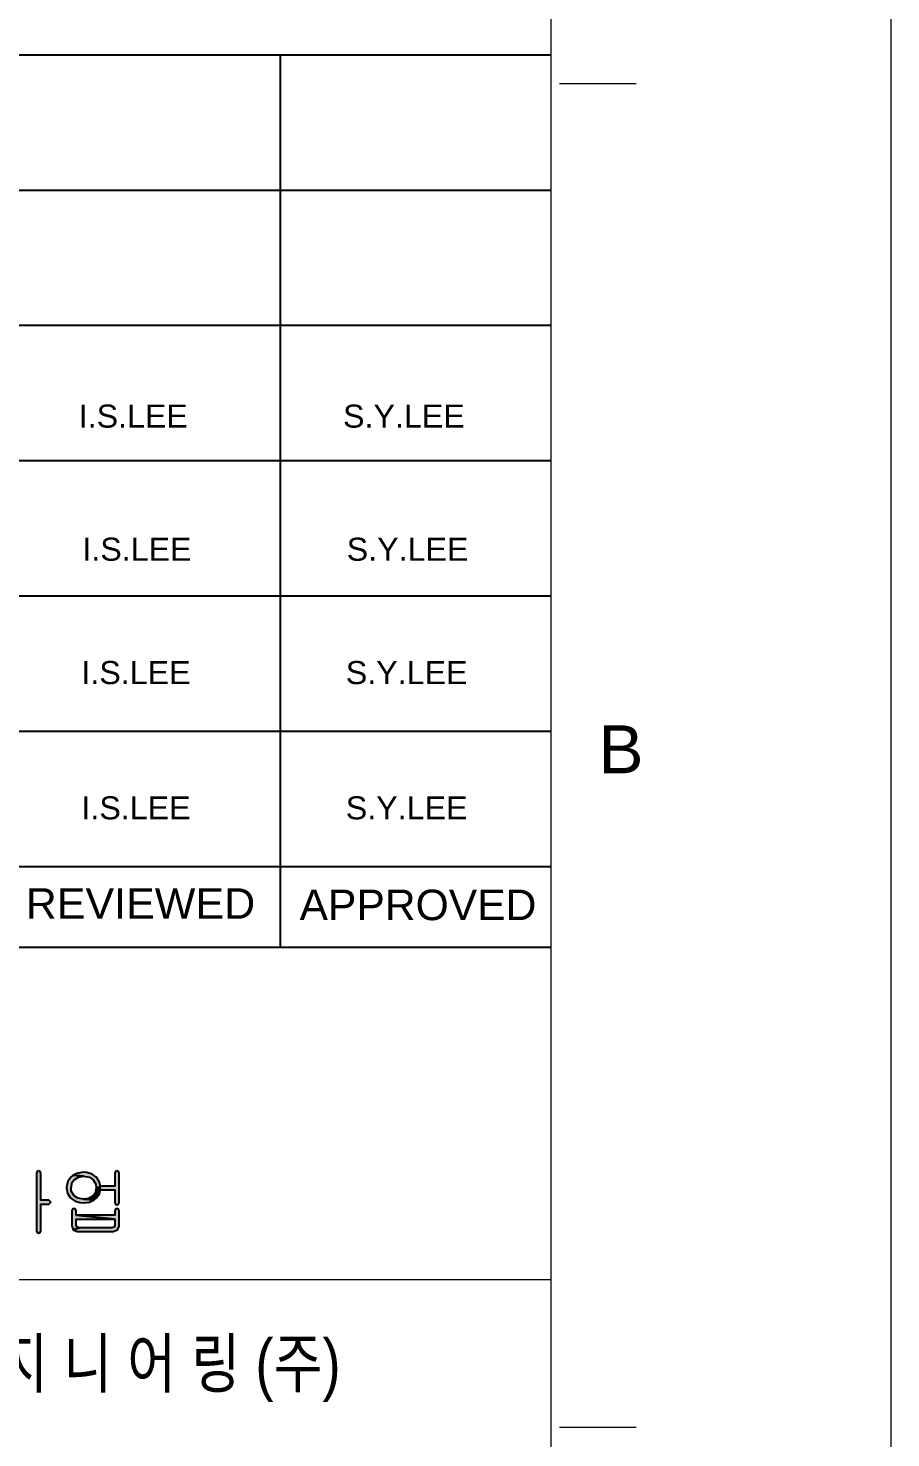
# Model space of a CAD drawing. Header units: inches. Extents: x 1128 to 1969, y -3 to 591.
# Drawn here: x 1905.8 to 1969.4, y 95.8 to 199.7 of the extents above; entities that cross this region are included whole.
import ezdxf
from ezdxf.enums import TextEntityAlignment as Align

# ---------------------------------------------------------------- set-up
doc = ezdxf.new("R2010")
doc.units = ezdxf.units.IN
doc.header["$MEASUREMENT"] = 0
for name, color, linetype in [('BG 0 -1', 7, 'Continuous'), ('BG 09.title block', 7, 'Continuous'), ('BG Default', 7, 'Continuous'), ('FRAME', 7, 'Continuous')]:
    doc.layers.add(name, color=color, linetype=linetype)
doc.styles.add('Arial', font='arial.ttf')

msp = doc.modelspace()

# ---------------------------------------------------------------- hatches: boundary and pattern name
at = {"layer": 'BG Default', "linetype": 'Continuous'}
for points in [[(1906.54, 115.44), (1906.43, 115.4), (1906.38, 115.28), (1906.38, 111.01), (1906.43, 110.89), (1906.54, 110.84), (1906.65, 110.89), (1906.7, 111.01), (1906.7, 113), (1907.31, 113), (1907.45, 113.14), (1907.31, 113.28), (1906.7, 113.28), (1906.7, 115.28), (1906.65, 115.4)], [(1912.32, 115.44), (1912.21, 115.39), (1912.16, 115.27), (1912.16, 114.32), (1911.22, 114.32), (1911.11, 114.29), (1911.11, 114.28), (1910.8, 114.2), (1911.11, 114.1), (1911.12, 114.09), (1911.24, 114.04), (1912.16, 114.04), (1912.16, 113.1), (1912.21, 112.98), (1912.32, 112.93), (1912.43, 112.98), (1912.49, 113.1), (1912.49, 115.28), (1912.43, 115.39)], [(1912.32, 112.67), (1912.21, 112.63), (1912.16, 112.5), (1912.16, 112.17), (1909.32, 112.17), (1912.16, 111.89), (1912.16, 111.43), (1912.12, 111.3), (1911.95, 111.25), (1909.53, 111.25), (1909.1, 111.09), (1909.4, 110.98), (1912.05, 110.98), (1912.37, 111.09), (1912.49, 111.36), (1912.49, 112.5), (1912.43, 112.63)]]:
    msp.add_hatch(color=3, dxfattribs=at).paths.add_polyline_path(points)
at = {"layer": 'BG Default', "linetype": 'ByBlock'}
for points in [[(1909.09, 115.13), (1908.92, 114.99), (1908.7, 114.67), (1908.61, 114.28), (1908.61, 114.2), (1908.67, 113.8), (1908.88, 113.47), (1908.92, 113.43), (1909.24, 113.21), (1909.62, 113.1), (1909.87, 113.09), (1910.3, 113.14), (1910.65, 113.3), (1909.87, 113.35), (1909.45, 113.42), (1909.16, 113.61), (1908.96, 113.96), (1908.94, 114.2), (1909.03, 114.6), (1909.16, 114.79), (1909.48, 114.99), (1909.87, 115.06)], [(1911.11, 114.28), (1911.05, 114.61), (1910.84, 114.95), (1910.8, 114.99), (1910.49, 115.21), (1910.11, 115.33), (1909.87, 115.34), (1909.45, 115.28), (1909.09, 115.13), (1909.87, 115.06), (1910.29, 114.98), (1910.57, 114.79), (1910.76, 114.46), (1910.8, 114.2)], [(1910.65, 113.3), (1910.8, 113.43), (1911.03, 113.76), (1911.11, 114.1), (1910.8, 114.2), (1910.71, 113.81), (1910.57, 113.61), (1910.24, 113.41), (1909.87, 113.35)], [(1910.8, 114.2), (1910.71, 113.81), (1910.57, 113.61), (1910.24, 113.41), (1909.87, 113.35), (1910.65, 113.3), (1910.8, 113.43), (1911.03, 113.76), (1911.11, 114.1)], [(1912.16, 111.89), (1909.32, 112.17), (1909.32, 112.5), (1909.26, 112.63), (1909.15, 112.67), (1909.05, 112.63), (1908.99, 112.5), (1908.99, 111.38), (1909.1, 111.09), (1909.53, 111.25), (1909.36, 111.31), (1909.32, 111.44), (1909.32, 111.89)]]:
    msp.add_hatch(color=3, dxfattribs=at).paths.add_polyline_path(points)

# ---------------------------------------------------------------- linework, layer by layer
at = {"layer": 'BG 0 -1', "color": 7, "linetype": 'Continuous', "lineweight": 9}
for p, q in [((1969.43, 591.39), (1969.43, -2.61)), ((1944.36, 15.5), (1944.36, 574.14)), ((1944.99, 195.68), (1950.64, 195.68)), ((1795.09, 107.43), (1944.36, 107.43)), ((1944.99, 96.54), (1950.64, 96.54))]:
    msp.add_line(p, q, dxfattribs=at)
at = {"layer": 'BG 0 -1', "color": 3, "linetype": 'Continuous', "lineweight": 25}
for points in [[(1909.09, 115.13), (1908.92, 114.99), (1908.7, 114.67), (1908.61, 114.28), (1908.61, 114.2), (1908.67, 113.8), (1908.88, 113.47), (1908.92, 113.43), (1909.24, 113.21), (1909.62, 113.1), (1909.87, 113.09), (1910.3, 113.14), (1910.65, 113.3), (1909.87, 113.35), (1909.45, 113.42), (1909.16, 113.61), (1908.96, 113.96), (1908.94, 114.2), (1909.03, 114.6), (1909.16, 114.79), (1909.48, 114.99), (1909.87, 115.06)], [(1909.87, 115.34), (1909.45, 115.28), (1909.09, 115.13), (1909.87, 115.06), (1910.29, 114.98), (1910.57, 114.79), (1910.76, 114.46), (1910.8, 114.2), (1911.11, 114.28), (1911.05, 114.61), (1910.84, 114.95), (1910.8, 114.99), (1910.49, 115.21), (1910.11, 115.33)], [(1910.8, 114.2), (1910.71, 113.81), (1910.57, 113.61), (1910.24, 113.41), (1909.87, 113.35), (1910.65, 113.3), (1910.8, 113.43), (1911.03, 113.76), (1911.11, 114.1)], [(1909.15, 112.67), (1909.05, 112.63), (1908.99, 112.5), (1908.99, 111.38), (1909.1, 111.09), (1909.53, 111.25), (1909.36, 111.31), (1909.32, 111.44), (1909.32, 111.89), (1912.16, 111.89), (1909.32, 112.17), (1909.32, 112.5), (1909.26, 112.63)]]:
    msp.add_lwpolyline(points, close=True, dxfattribs=at)
at = {"layer": 'BG 09.title block', "color": 7, "linetype": 'Continuous', "lineweight": 25}
for p, q in [((1795.09, 197.79), (1944.36, 197.79)), ((1924.36, 197.79), (1924.36, 131.92)), ((1795.09, 187.81), (1944.36, 187.81)), ((1795.09, 177.83), (1944.36, 177.83)), ((1795.09, 167.85), (1944.36, 167.85)), ((1795.09, 157.87), (1944.36, 157.87)), ((1795.09, 147.89), (1944.36, 147.89)), ((1795.09, 137.91), (1944.36, 137.91)), ((1944.36, 131.92), (1795.09, 131.92))]:
    msp.add_line(p, q, dxfattribs=at)
at = {"layer": 'BG Default', "color": 3, "linetype": 'Continuous', "lineweight": 25}
for points in [[(1906.54, 115.44), (1906.43, 115.4), (1906.38, 115.28), (1906.38, 111.01), (1906.43, 110.89), (1906.54, 110.84), (1906.65, 110.89), (1906.7, 111.01), (1906.7, 113), (1907.31, 113), (1907.45, 113.14), (1907.31, 113.28), (1906.7, 113.28), (1906.7, 115.28), (1906.65, 115.4)], [(1912.32, 115.44), (1912.21, 115.39), (1912.16, 115.27), (1912.16, 114.32), (1911.22, 114.32), (1911.11, 114.29), (1911.11, 114.28), (1910.8, 114.2), (1911.11, 114.1), (1911.12, 114.09), (1911.24, 114.04), (1912.16, 114.04), (1912.16, 113.1), (1912.21, 112.98), (1912.32, 112.93), (1912.43, 112.98), (1912.49, 113.1), (1912.49, 115.28), (1912.43, 115.39)], [(1912.32, 112.67), (1912.21, 112.63), (1912.16, 112.5), (1912.16, 112.17), (1909.32, 112.17), (1912.16, 111.89), (1912.16, 111.43), (1912.12, 111.3), (1911.95, 111.25), (1909.53, 111.25), (1909.1, 111.09), (1909.4, 110.98), (1912.05, 110.98), (1912.37, 111.09), (1912.49, 111.36), (1912.49, 112.5), (1912.43, 112.63)]]:
    msp.add_lwpolyline(points, close=True, dxfattribs=at)
at = {"layer": 'BG Default', "color": 7, "linetype": 'Continuous', "lineweight": 0}
for points in [[(1909.09, 115.13), (1908.92, 114.99), (1908.7, 114.67), (1908.61, 114.28), (1908.61, 114.2), (1908.67, 113.8), (1908.88, 113.47), (1908.92, 113.43), (1909.24, 113.21), (1909.62, 113.1), (1909.87, 113.09), (1910.3, 113.14), (1910.65, 113.3), (1909.87, 113.35), (1909.45, 113.42), (1909.16, 113.61), (1908.96, 113.96), (1908.94, 114.2), (1909.03, 114.6), (1909.16, 114.79), (1909.48, 114.99), (1909.87, 115.06)], [(1911.11, 114.28), (1911.05, 114.61), (1910.84, 114.95), (1910.8, 114.99), (1910.49, 115.21), (1910.11, 115.33), (1909.87, 115.34), (1909.45, 115.28), (1909.09, 115.13), (1909.87, 115.06), (1910.29, 114.98), (1910.57, 114.79), (1910.76, 114.46), (1910.8, 114.2)], [(1910.65, 113.3), (1910.8, 113.43), (1911.03, 113.76), (1911.11, 114.1), (1910.8, 114.2), (1910.71, 113.81), (1910.57, 113.61), (1910.24, 113.41), (1909.87, 113.35)], [(1910.8, 114.2), (1910.71, 113.81), (1910.57, 113.61), (1910.24, 113.41), (1909.87, 113.35), (1910.65, 113.3), (1910.8, 113.43), (1911.03, 113.76), (1911.11, 114.1)], [(1912.16, 111.89), (1909.32, 112.17), (1909.32, 112.5), (1909.26, 112.63), (1909.15, 112.67), (1909.05, 112.63), (1908.99, 112.5), (1908.99, 111.38), (1909.1, 111.09), (1909.53, 111.25), (1909.36, 111.31), (1909.32, 111.44), (1909.32, 111.89)]]:
    msp.add_lwpolyline(points, close=True, dxfattribs=at)

# ---------------------------------------------------------------- texts
at = {"layer": 'BG 0 -1', "color": 7, "style": 'Arial'}
for s, height, width, p in [('B ', 3.537, 1.005373, (1947.87, 144.78)), ('벽 산 엔 지 니 어 링 (주)', 3.5574, 0.808848, (1889.45, 99.47))]:
    msp.add_text(s, height=height, dxfattribs=dict(at, width=width)).set_placement(p)
at = {"layer": 'BG 09.title block', "color": 7, "style": 'Arial'}
for s, width, p in [('REVIEWED', 1.010172, (1914.06, 135.17)), ('APPROVED', 1.000499, (1934.54, 135.07))]:
    msp.add_text(s, height=2.25, dxfattribs=dict(at, width=width)).set_placement(p, align=Align.MIDDLE)
at = {"layer": 'FRAME', "color": 2, "style": 'Arial'}
for s, width, p in [('I.S.LEE', 0.999741, (1909.51, 170.28)), ('S.Y.LEE', 1.001253, (1929.01, 170.28)), ('I.S.LEE', 0.999741, (1909.78, 160.46)), ('S.Y.LEE', 1.001253, (1929.28, 160.46)), ('I.S.LEE', 0.999741, (1909.71, 151.36)), ('S.Y.LEE', 1.001253, (1929.21, 151.36)), ('I.S.LEE', 0.999741, (1909.71, 141.38)), ('S.Y.LEE', 1.001253, (1929.21, 141.38))]:
    msp.add_text(s, height=1.7, dxfattribs=dict(at, width=width)).set_placement(p)

doc.saveas('drawing.dxf')
